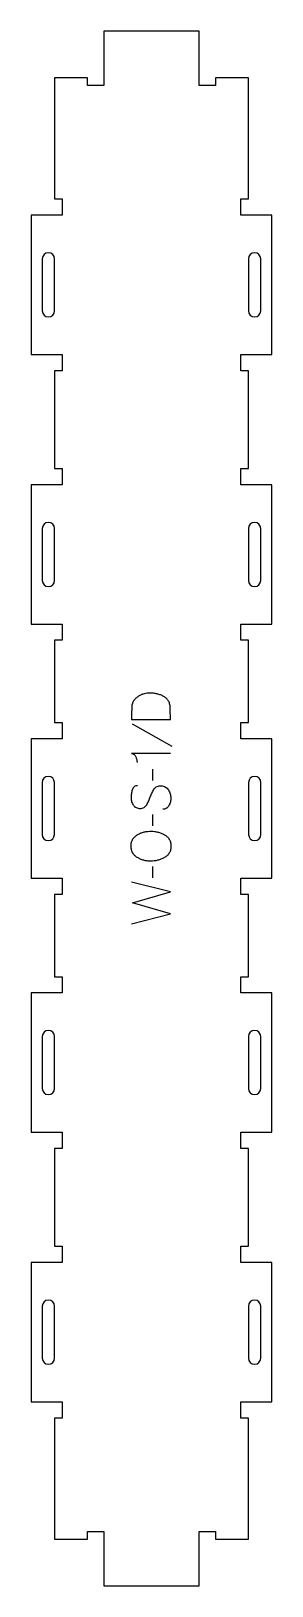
# Model space of a CAD drawing. Extents: x 0 to 186, y 0 to 1200.
import ezdxf

# ---------------------------------------------------------------- set-up
doc = ezdxf.new("R2010")
doc.units = 0
for name, color, linetype in [('1_ANYTOOL_1MMDEEP_LABELS_S', 2, 'CONTINUOUS'), ('3_ANYTOOL_CUTTHROUGH_INSID', 4, 'CONTINUOUS'), ('4_ANYTOOL_CUTTHROUGH_OUTSI', 5, 'CONTINUOUS')]:
    doc.layers.add(name, color=color, linetype=linetype)

msp = doc.modelspace()

# ---------------------------------------------------------------- linework, layer by layer
at = {"layer": '1_ANYTOOL_1MMDEEP_LABELS_S'}
for p, q in [((77.815681, 664.978571), (108.58711, 647.792857)), ((93.458539, 630.135714), (93.544253, 621.35)), ((93.458539, 595.078571), (93.544253, 586.292857)), ((93.458539, 555.05), (93.544253, 546.264286))]:
    msp.add_line(p, q, dxfattribs=at)
for points in [[(77.344253, 668.407143), (107.344253, 668.407143), (107.258539, 676.935714, 0.046402), (106.950363, 679.842088, 0.07465), (105.96211, 682.571429, 0.077785), (104.373087, 684.654414, 0.06915), (102.244253, 686.192857, 0.029998), (99.748937, 687.330383, 0.031416), (97.133539, 688.153571, 0.031395), (94.416216, 688.646215, 0.029153), (91.658539, 688.807143, 0.03275), (89.333116, 688.654663, 0.035889), (87.051396, 688.185714, 0.03592), (84.876028, 687.400855, 0.033706), (82.829967, 686.321429, 0.042675), (80.740215, 684.762945, 0.065683), (79.042467, 682.801786, 0.068103), (78.038559, 680.704059, 0.065471), (77.622824, 678.414286, 0.005437), (77.432769, 673.412165, 0.00471)], [(77.001396, 571.121429, -0.064784), (77.349317, 573.795384, -0.088904), (78.479967, 576.221429, -0.05419), (80.172097, 578.143993, -0.051179), (82.229967, 579.671429, -0.041653), (84.65874, 580.853628, -0.036749), (87.244253, 581.642857, -0.024892), (89.863516, 582.100636, -0.030823), (92.515681, 582.264286, -0.034269), (95.088178, 582.087766, -0.031918), (97.615681, 581.573214, -0.031725), (100.225078, 580.685027, -0.026303), (102.715681, 579.5, -0.058719), (104.877429, 577.97622, -0.077745), (106.540681, 575.9375, -0.077243), (107.519519, 573.450512, -0.055252), (107.815681, 570.778571, -0.054051), (107.517102, 568.024646, -0.077615), (106.519253, 565.458929, -0.078558), (104.83218, 563.383855, -0.060481), (102.629967, 561.842857, -0.02629), (100.090748, 560.656197, -0.031299), (97.433539, 559.769643, -0.031469), (94.846723, 559.254604, -0.033416), (92.215681, 559.078571, -0.032847), (89.498733, 559.257249, -0.035049), (86.831753, 559.801786, -0.03503), (84.254714, 560.71776, -0.032231), (81.822824, 561.971429, -0.062518), (79.75573, 563.593317, -0.074052), (78.206753, 565.705357, -0.072322), (77.275862, 568.332211, -0.049083)]]:
    msp.add_lwpolyline(points, format="xyb", close=True, dxfattribs=at)
for points in [[(107.344253, 642.264286), (77.301396, 642.264286, -0.057478), (78.394363, 642.000263, -0.075801), (79.37461, 641.460714, -0.075474), (80.158485, 640.645262, -0.055107), (80.708539, 639.65, -0.039607), (81.40805, 637.50776, -0.05918), (81.672824, 635.278571)], [(81.929967, 617.321429, 0.071867), (80.59336, 617.128315, 0.100684), (79.41211, 616.501786, 0.047558), (78.93566, 616.027232, 0.038563), (78.546931, 615.477232, 0.037928), (78.199463, 614.780044, 0.026634), (77.944253, 614.042857, 0.028461), (77.25827, 611.019524, 0.041577), (77.001396, 607.935714, 0.036938), (77.112535, 606.433354, 0.041531), (77.456753, 604.967857, 0.041583), (78.033961, 603.59048, 0.038125), (78.822824, 602.321429, 0.057611), (79.814729, 601.251276, 0.065808), (81.035324, 600.457143, 0.06469), (82.494879, 599.979647, 0.046778), (84.029967, 599.835714, 0.052235), (85.579809, 599.99807, 0.075448), (87.029967, 600.542857, 0.076671), (88.20302, 601.458949, 0.061023), (89.08711, 602.664286, 0.021951), (90.614456, 605.69314, 0.018213), (91.894253, 608.835714, -0.02405), (93.199715, 611.937199, -0.02981), (94.829967, 614.878571, -0.068439), (95.795898, 616.019873, -0.079282), (97.047824, 616.828571, -0.076308), (98.626506, 617.253571, -0.047772), (100.272824, 617.278571, -0.046243), (101.953784, 616.985337, -0.06359), (103.52461, 616.335714, -0.064671), (104.808799, 615.36289, -0.057073), (105.822824, 614.107143, -0.067522), (107.185735, 611.138834, -0.070793), (107.68711, 607.914286, -0.064027), (107.324595, 604.775271, -0.070447), (106.144253, 601.85, -0.054374), (105.29462, 600.691583, -0.074742), (104.183539, 599.792857, -0.075199), (102.87716, 599.26985, -0.057737), (101.472824, 599.107143)]]:
    msp.add_lwpolyline(points, format="xyb", dxfattribs=at)
msp.add_lwpolyline([(77.344253, 510.692857), (107.344253, 518.407143), (78.244253, 526.85), (107.344253, 535.335714), (77.344253, 542.835714)], dxfattribs=at)
at = {"layer": '3_ANYTOOL_CUTTHROUGH_INSID'}
for points in [[(18.044253, 983.75), (18.044253, 1023.75, 1), (8.544253, 1023.75), (8.544253, 983.75, 1)], [(167.544253, 983.75, 1), (177.044253, 983.75), (177.044253, 1023.75, 1), (167.544253, 1023.75)], [(18.044253, 775.75), (18.044253, 815.75, 1), (8.544253, 815.75), (8.544253, 775.75, 1)], [(167.544253, 775.75, 1), (177.044253, 775.75), (177.044253, 815.75, 1), (167.544253, 815.75)], [(18, 579.75), (18, 619.75, 1), (8.5, 619.75), (8.5, 579.75, 1)], [(167.588506, 579.75, 1), (177.088506, 579.75), (177.088506, 619.75, 1), (167.588506, 619.75)], [(18.044253, 383.75), (18.044253, 423.75, 1), (8.544253, 423.75), (8.544253, 383.75, 1)], [(167.544253, 383.75, 1), (177.044253, 383.75), (177.044253, 423.75, 1), (167.544253, 423.75)], [(18.044253, 175.75), (18.044253, 215.75, 1), (8.544253, 215.75), (8.544253, 175.75, 1)], [(167.544253, 175.75, 1), (177.044253, 175.75), (177.044253, 215.75, 1), (167.544253, 215.75)]]:
    msp.add_lwpolyline(points, format="xyb", close=True, dxfattribs=at)
at = {"layer": '4_ANYTOOL_CUTTHROUGH_OUTSI'}
msp.add_lwpolyline([(167.544253, 1070), (167.544253, 1163.5), (142.044253, 1163.5), (142.044253, 1157.75, -0.414214), (141.794253, 1157.5), (129.794253, 1157.5, -0.414214), (129.544253, 1157.75), (129.544253, 1199.5), (56.044253, 1199.5), (56.044253, 1157.75, -0.414214), (55.794253, 1157.5), (43.794253, 1157.5, -0.414214), (43.544253, 1157.75), (43.544253, 1163.5), (18.044253, 1163.5), (18.044253, 1070), (23.794253, 1070, -0.414214), (24.044253, 1069.75), (24.044253, 1057.75, -0.414214), (23.794253, 1057.5), (0.044253, 1057.5), (0.044253, 950), (23.794253, 950, -0.414214), (24.044253, 949.75), (24.044253, 937.75, -0.414214), (23.794253, 937.5), (18.044253, 937.5), (18.044253, 862), (23.794253, 862, -0.414214), (24.044253, 861.75), (24.044253, 849.75, -0.414214), (23.794253, 849.5), (0.044253, 849.5), (0.044253, 742), (23.794253, 742, -0.414214), (24.044253, 741.75), (24.044253, 729.75, -0.414214), (23.794253, 729.5), (18.04408, 729.5), (18.000173, 666), (23.75, 666, -0.414214), (24, 665.75), (24, 653.75, -0.414214), (23.75, 653.5), (0, 653.5), (0, 546), (23.75, 546, -0.414214), (24, 545.75), (24, 533.75, -0.414214), (23.75, 533.5), (18.000173, 533.5), (18.04408, 470), (23.794253, 470, -0.414214), (24.044253, 469.75), (24.044253, 457.75, -0.414214), (23.794253, 457.5), (0.044253, 457.5), (0.044253, 350), (23.794253, 350, -0.414214), (24.044253, 349.75), (24.044253, 337.75, -0.414214), (23.794253, 337.5), (18.044253, 337.5), (18.044253, 262), (23.794253, 262, -0.414214), (24.044253, 261.75), (24.044253, 249.75, -0.414214), (23.794253, 249.5), (0.044253, 249.5), (0.044253, 142), (23.794253, 142, -0.414214), (24.044253, 141.75), (24.044253, 129.75, -0.414214), (23.794253, 129.5), (18.044253, 129.5), (18.044253, 36), (43.544253, 36), (43.544253, 41.75, -0.414214), (43.794253, 42), (55.794253, 42, -0.414214), (56.044253, 41.75), (56.044253, 0), (129.544253, 0), (129.544253, 41.75, -0.414214), (129.794253, 42), (141.794253, 42, -0.414214), (142.044253, 41.75), (142.044253, 36), (167.544253, 36), (167.544253, 129.5), (161.794253, 129.5, -0.414214), (161.544253, 129.75), (161.544253, 141.75, -0.414214), (161.794253, 142), (185.544253, 142), (185.544253, 249.5), (161.794253, 249.5, -0.414214), (161.544253, 249.75), (161.544253, 261.75, -0.414214), (161.794253, 262), (167.544253, 262), (167.544253, 337.5), (161.794253, 337.5, -0.414214), (161.544253, 337.75), (161.544253, 349.75, -0.414214), (161.794253, 350), (185.544253, 350), (185.544253, 457.5), (161.794253, 457.5, -0.414214), (161.544253, 457.75), (161.544253, 469.75, -0.414214), (161.794253, 470), (167.544426, 470), (167.588333, 533.5), (161.838506, 533.5, -0.414214), (161.588506, 533.75), (161.588506, 545.75, -0.414214), (161.838506, 546), (185.588506, 546), (185.588506, 653.5), (161.838506, 653.5, -0.414214), (161.588506, 653.75), (161.588506, 665.75, -0.414214), (161.838506, 666), (167.588333, 666), (167.544426, 729.5), (161.794253, 729.5, -0.414214), (161.544253, 729.75), (161.544253, 741.75, -0.414214), (161.794253, 742), (185.544253, 742), (185.544253, 849.5), (161.794253, 849.5, -0.414214), (161.544253, 849.75), (161.544253, 861.75, -0.414214), (161.794253, 862), (167.544253, 862), (167.544253, 937.5), (161.794253, 937.5, -0.414214), (161.544253, 937.75), (161.544253, 949.75, -0.414214), (161.794253, 950), (185.544253, 950), (185.544253, 1057.5), (161.794253, 1057.5, -0.414214), (161.544253, 1057.75), (161.544253, 1069.75, -0.414214), (161.794253, 1070)], format="xyb", close=True, dxfattribs=at)

doc.saveas('drawing.dxf')
